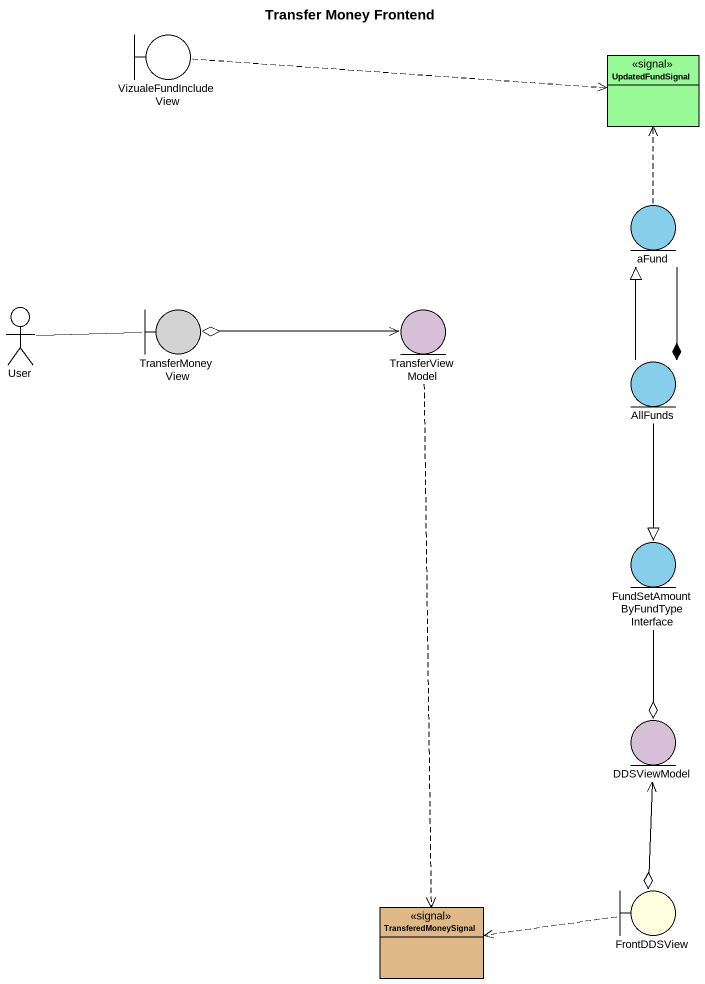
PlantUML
@startuml
title Transfer Money Frontend
allowmixing
hide circle
hide empty members
boundary VizualeFundIncludeView
class UpdatedFundSignal <<signal>> #98FB98
entity aFund #87CEEB
actor User
boundary TransferMoneyView #D3D3D3
entity TransferViewModel #D8BFD8
entity AllFunds #87CEEB
entity "FundSetAmountByFundTypeInterface" as FundSetAmountByFundTypeInter #87CEEB
entity DDSViewModel #D8BFD8
class TransferedMoneySignal <<signal>> #DEB887
boundary FrontDDSView #FFFFE0
VizualeFundIncludeView .right.> UpdatedFundSignal
aFund .up.> UpdatedFundSignal
aFund --* AllFunds
User -right- TransferMoneyView
TransferViewModel <-left-o TransferMoneyView
TransferViewModel ..> TransferedMoneySignal
AllFunds -up-|> aFund
AllFunds --|> FundSetAmountByFundTypeInter
FundSetAmountByFundTypeInter --o DDSViewModel
DDSViewModel <--o FrontDDSView
FrontDDSView .left.> TransferedMoneySignal
@enduml
